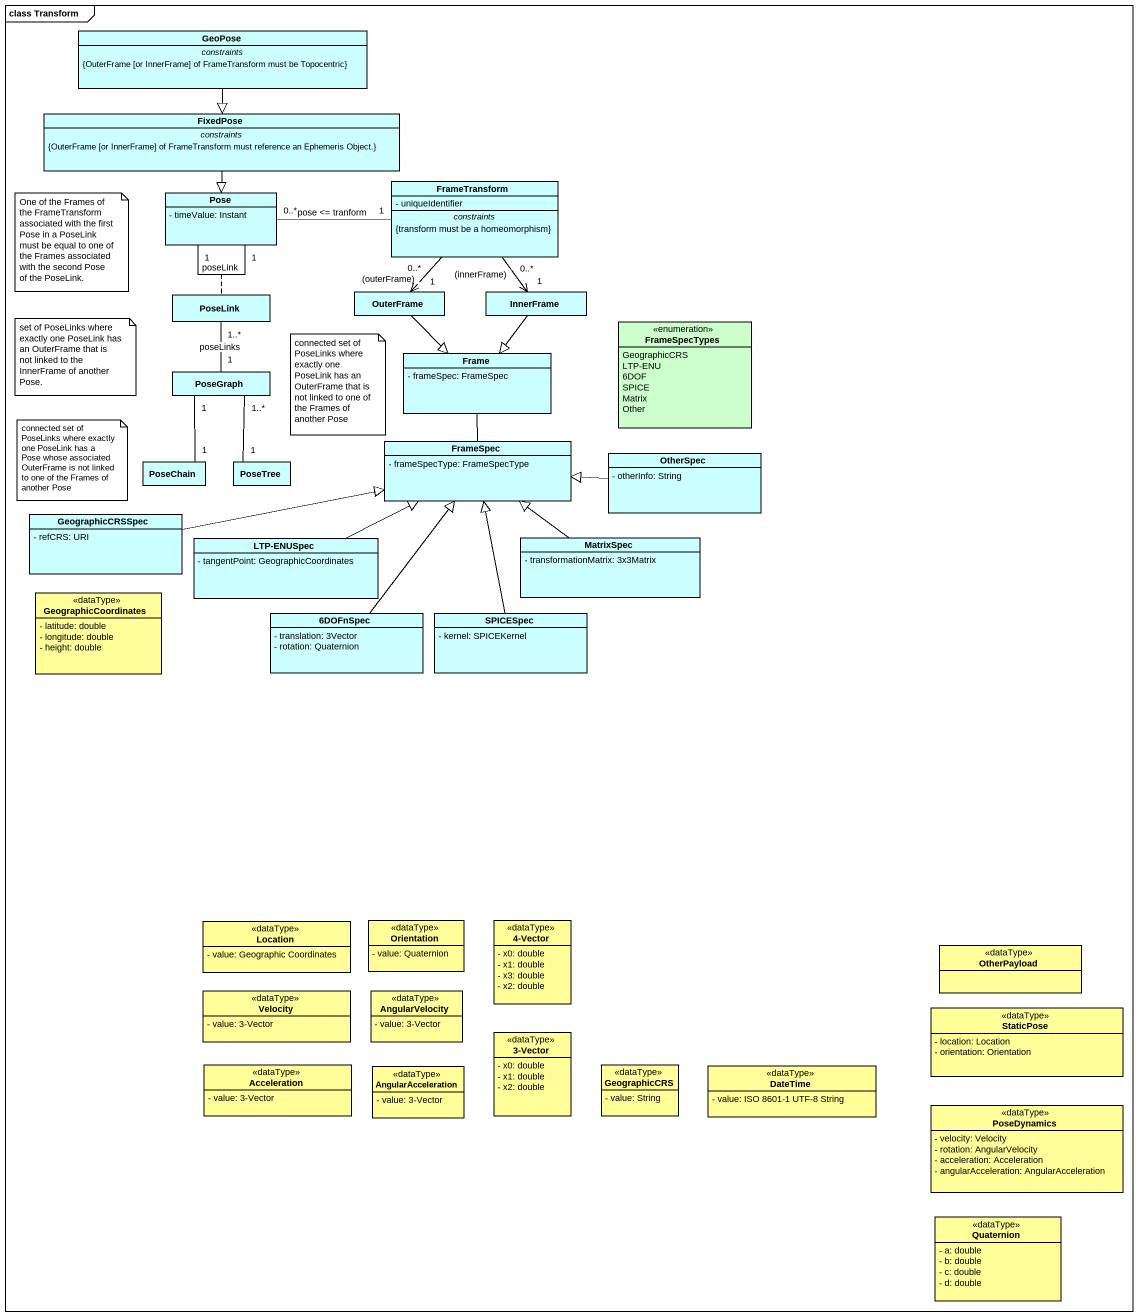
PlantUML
@startuml
mainframe class Transform
hide circle
hide empty members
skinparam classAttributeIconSize 0
class GeoPose #CCFFFF {
  -- constraints --
  {OuterFrame [or InnerFrame] of FrameTransform must be Topocentric}
}
class FixedPose #CCFFFF {
  -- constraints --
  {OuterFrame [or InnerFrame] of FrameTransform must reference an Ephemeris Object.}
}
class Pose #CCFFFF {
  - timeValue: Instant
}
class FrameTransform #CCFFFF {
  - uniqueIdentifier
  -- constraints --
  {transform must be a homeomorphism}
}
class PoseLink #CCFFFF
class OuterFrame #CCFFFF
class InnerFrame #CCFFFF
enum FrameSpecTypes #CCFFCC {
  GeographicCRS
  LTP-ENU
  6DOF
  SPICE
  Matrix
  Other
}
class PoseGraph #CCFFFF
class "Frame" as Frame_ #CCFFFF {
  - frameSpec: FrameSpec
}
class PoseChain #CCFFFF
class PoseTree #CCFFFF
class FrameSpec #CCFFFF {
  - frameSpecType: FrameSpecType
}
class OtherSpec #CCFFFF {
  - otherInfo: String
}
class GeographicCRSSpec #CCFFFF {
  - refCRS: URI
}
class "LTP-ENUSpec" as LTP_ENUSpec #CCFFFF {
  - tangentPoint: GeographicCoordinates
}
class MatrixSpec #CCFFFF {
  - transformationMatrix: 3x3Matrix
}
class GeographicCoordinates <<dataType>> #FFFE99 {
  - latitude: double
  - longitude: double
  - height: double
}
class "6DOFnSpec" as c6DOFnSpec #CCFFFF {
  - translation: 3Vector
  - rotation: Quaternion
}
class SPICESpec #CCFFFF {
  - kernel: SPICEKernel
}
class Location <<dataType>> #FFFE99 {
  - value: Geographic Coordinates
}
class Orientation <<dataType>> #FFFE99 {
  - value: Quaternion
}
class "4-Vector" as c4_Vector <<dataType>> #FFFE99 {
  - x0: double
  - x1: double
  - x3: double
  - x2: double
}
class OtherPayload <<dataType>> #FFFE99
class Velocity <<dataType>> #FFFE99 {
  - value: 3-Vector
}
class AngularVelocity <<dataType>> #FFFE99 {
  - value: 3-Vector
}
class StaticPose <<dataType>> #FFFE99 {
  - location: Location
  - orientation: Orientation
}
class "3-Vector" as c3_Vector <<dataType>> #FFFE99 {
  - x0: double
  - x1: double
  - x2: double
}
class Acceleration <<dataType>> #FFFE99 {
  - value: 3-Vector
}
class AngularAcceleration <<dataType>> #FFFE99 {
  - value: 3-Vector
}
class GeographicCRS <<dataType>> #FFFE99 {
  - value: String
}
class DateTime <<dataType>> #FFFE99 {
  - value: ISO 8601-1 UTF-8 String
}
class PoseDynamics <<dataType>> #FFFE99 {
  - velocity: Velocity
  - rotation: AngularVelocity
  - acceleration: Acceleration
  - angularAcceleration: AngularAcceleration
}
class Quaternion <<dataType>> #FFFE99 {
  - a: double
  - b: double
  - c: double
  - d: double
}
GeoPose --|> FixedPose
FixedPose --|> Pose
Pose "1" -- "1" Pose : poseLink
(Pose, Pose) .. PoseLink
Pose "0..*" -right- "1" FrameTransform : pose <= tranform
OuterFrame "1" <-up- "0..*" FrameTransform : (outerFrame)
OuterFrame --|> Frame_
InnerFrame "1" <-up- "0..*" FrameTransform : (innerFrame)
InnerFrame --|> Frame_
PoseGraph "1" -up- "1..*" PoseLink : poseLinks
PoseChain "1" -up- "1" PoseGraph
PoseTree "1" -up- "1..*" PoseGraph
FrameSpec -up- Frame_
OtherSpec -left-|> FrameSpec
GeographicCRSSpec -right-|> FrameSpec
LTP_ENUSpec -right-|> FrameSpec
MatrixSpec -up-|> FrameSpec
c6DOFnSpec -up-|> FrameSpec
SPICESpec -up-|> FrameSpec
note as N1
  One of the Frames of the FrameTransform associated with the first Pose in a PoseLink must be equal to one of the Frames associated with the second Pose of the PoseLink.
end note
note as N2
  set of PoseLinks where exactly one PoseLink has an OuterFrame that is not linked to the InnerFrame of another Pose.
end note
note as N3
  connected set of PoseLinks where exactly one PoseLink has an OuterFrame that is not linked to one of the Frames of another Pose
end note
note as N4
  connected set of PoseLinks where exactly one PoseLink has a Pose whose associated OuterFrame is not linked to one of the Frames of another Pose
end note
@enduml
